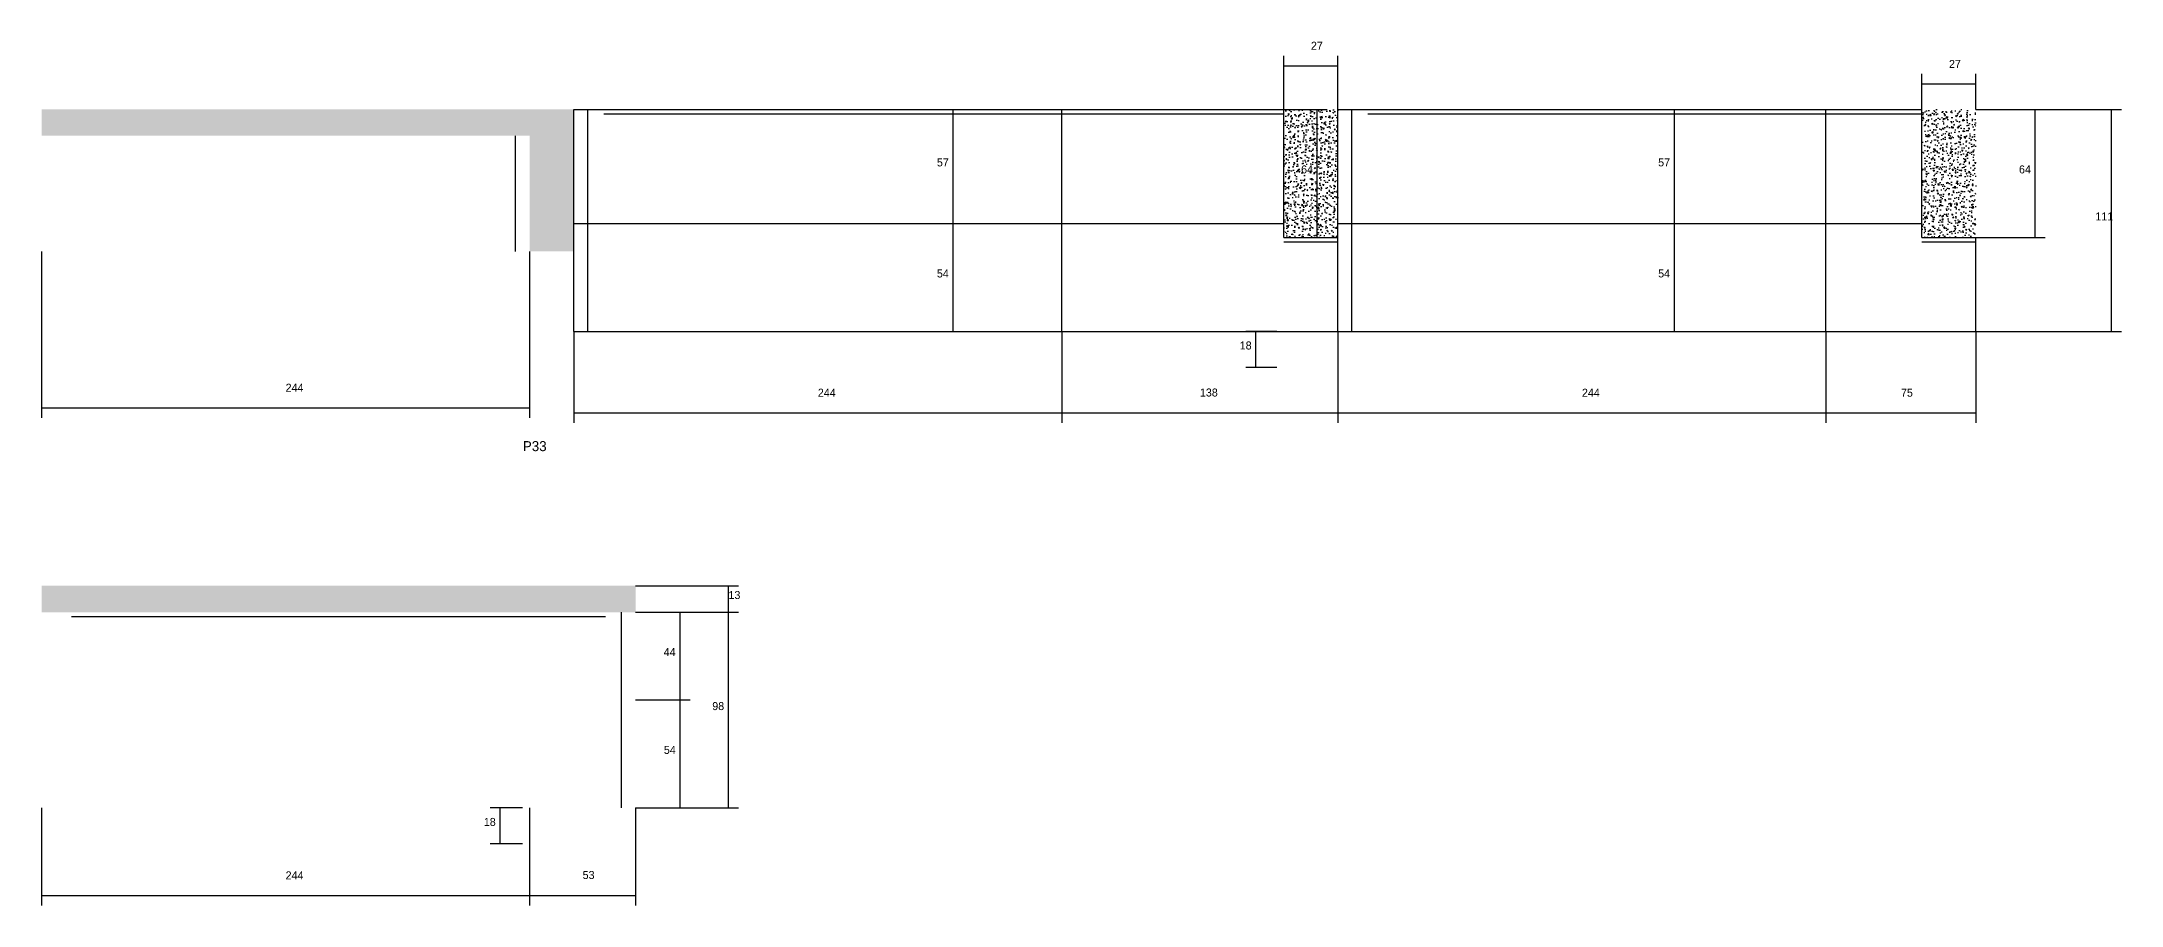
# Model space of a CAD drawing. Header units: metres. Extents: x -19688 to -17003, y 2004 to 2528.
# Drawn here: x -19688 to -18649, y 2096 to 2528 of the extents above; entities that cross this region are included whole.
import ezdxf

# ---------------------------------------------------------------- set-up
doc = ezdxf.new("R2010")
doc.units = ezdxf.units.M
for name, color, linetype in [('COTA', 241, 'Continuous'), ('NOMENCLATURA', 7, 'Continuous'), ('Painéis', 200, 'Continuous'), ('SARR_2.2x7', 40, 'Continuous')]:
    doc.layers.add(name, color=color, linetype=linetype)

msp = doc.modelspace()

# ---------------------------------------------------------------- hatches: boundary and pattern name
at = {"layer": 'COTA'}
h = msp.add_hatch(dxfattribs=at)
h.set_pattern_fill('AR-CONC', scale=0.03)
h.paths.add_polyline_path([(-19422.3, 2493.8), (-19688.4, 2493.8), (-19688.4, 2480.6), (-19444.4, 2480.6), (-19444.4, 2422.8), (-19422.3, 2422.8)])
h = msp.add_hatch(dxfattribs=at)
h.set_pattern_fill('AR-CONC', scale=0.03)
h.paths.add_polyline_path([(-19067.3, 2429.8), (-19040.3, 2429.8), (-19040.3, 2493.8), (-19067.3, 2493.8)])
h = msp.add_hatch(dxfattribs=at)
h.set_pattern_fill('AR-CONC', scale=0.03)
h.paths.add_polyline_path([(-19045.1, 2464.2), (-19065.7, 2464.2), (-19065.7, 2464.2), (-19065.7, 2486.6), (-19065.7, 2486.6), (-19045.1, 2486.6), (-19045.1, 2486.6), (-19045.1, 2464.2)])
h = msp.add_hatch(dxfattribs=at)
h.set_pattern_fill('AR-CONC', scale=0.03)
h.paths.add_polyline_path([(-18721.3, 2493.8), (-18748.3, 2493.8), (-18748.3, 2429.8), (-18721.3, 2429.8)])
h = msp.add_hatch(dxfattribs=at)
h.set_pattern_fill('AR-CONC', scale=0.03)
h.paths.add_polyline_path([(-19688.4, 2255.7), (-19688.4, 2242.5), (-19391.4, 2242.5), (-19391.4, 2255.7)])

# ---------------------------------------------------------------- linework, layer by layer
for p, q in [((-19067.3, 2493.8), (-19067.3, 2520.6)), ((-19040.3, 2493.8), (-19040.3, 2520.6)), ((-19067.3, 2515.6), (-19040.3, 2515.6)), ((-18748.3, 2493.8), (-18748.3, 2511.5)), ((-18748.3, 2506.5), (-18721.3, 2506.5)), ((-18721.3, 2493.8), (-18721.3, 2511.5)), ((-19247.7, 2493.8), (-19227.7, 2493.8)), ((-19232.7, 2436.8), (-19232.7, 2493.8)), ((-19067.3, 2493.8), (-19045.6, 2493.8)), ((-19050.6, 2429.8), (-19050.6, 2493.8)), ((-18894.3, 2493.8), (-18867.1, 2493.8)), ((-18872.1, 2436.8), (-18872.1, 2493.8)), ((-18721.3, 2493.8), (-18648.6, 2493.8)), ((-18721.3, 2493.8), (-18686.7, 2493.8)), ((-18691.7, 2429.8), (-18691.7, 2493.8)), ((-18653.6, 2382.8), (-18653.6, 2493.8)), ((-19244.8, 2436.8), (-19227.7, 2436.8)), ((-19244.8, 2436.8), (-19227.7, 2436.8)), ((-19232.7, 2382.8), (-19232.7, 2436.8)), ((-18894.3, 2436.8), (-18867.1, 2436.8)), ((-18887.1, 2436.8), (-18867.1, 2436.8)), ((-18872.1, 2382.8), (-18872.1, 2436.8)), ((-19688.4, 2422.8), (-19688.4, 2339.6)), ((-19444.4, 2422.8), (-19444.4, 2339.6)), ((-19067.3, 2429.8), (-19045.6, 2429.8)), ((-18721.3, 2429.8), (-18686.7, 2429.8)), ((-19422.3, 2382.8), (-19422.3, 2337.1)), ((-19244.8, 2382.8), (-19227.7, 2382.8)), ((-19178.3, 2382.8), (-19178.3, 2337.1)), ((-19178.3, 2382.8), (-19178.3, 2337.1)), ((-19070.8, 2382.8), (-19086.3, 2382.8)), ((-19081.3, 2364.8), (-19081.3, 2382.8)), ((-19040.3, 2382.8), (-19040.3, 2337.1)), ((-19040.3, 2382.8), (-19040.3, 2337.1)), ((-18894.3, 2382.8), (-18867.1, 2382.8)), ((-18796.3, 2382.8), (-18796.3, 2337.1)), ((-18796.3, 2382.8), (-18796.3, 2337.1)), ((-18721.3, 2382.8), (-18721.3, 2337.1)), ((-18721.3, 2382.8), (-18648.6, 2382.8)), ((-19070.8, 2364.8), (-19086.3, 2364.8)), ((-19688.4, 2344.6), (-19444.4, 2344.6)), ((-19422.3, 2342.1), (-19178.3, 2342.1)), ((-19178.3, 2342.1), (-19040.3, 2342.1)), ((-19040.3, 2342.1), (-18796.3, 2342.1)), ((-18796.3, 2342.1), (-18721.3, 2342.1)), ((-19391.4, 2255.7), (-19340, 2255.7)), ((-19345, 2242.5), (-19345, 2255.7)), ((-19391.4, 2242.5), (-19340, 2242.5)), ((-19391.4, 2242.5), (-19340, 2242.5)), ((-19391.4, 2242.5), (-19364.2, 2242.5)), ((-19369.2, 2198.7), (-19369.2, 2242.5)), ((-19345, 2144.7), (-19345, 2242.5)), ((-19391.4, 2198.7), (-19364.2, 2198.7)), ((-19391.4, 2198.7), (-19364.2, 2198.7)), ((-19369.2, 2144.7), (-19369.2, 2198.7)), ((-19688.4, 2144.7), (-19688.4, 2096)), ((-19447.9, 2144.7), (-19464.2, 2144.7)), ((-19459.2, 2126.7), (-19459.2, 2144.7)), ((-19444.4, 2144.7), (-19444.4, 2096)), ((-19444.4, 2144.7), (-19444.4, 2096)), ((-19391.4, 2144.7), (-19391.4, 2096)), ((-19391.4, 2144.7), (-19340, 2144.7)), ((-19391.4, 2144.7), (-19364.2, 2144.7)), ((-19447.9, 2126.7), (-19464.2, 2126.7)), ((-19688.4, 2101), (-19444.4, 2101)), ((-19444.4, 2101), (-19391.4, 2101))]:
    msp.add_line(p, q, dxfattribs=at)
at = {"layer": 'Painéis'}
for p, q in [((-19422.3, 2493.8), (-19067.3, 2493.8)), ((-19422.3, 2382.8), (-19422.3, 2493.8)), ((-19178.3, 2382.8), (-19178.3, 2493.8)), ((-19067.3, 2429.8), (-19067.3, 2493.8)), ((-19040.3, 2493.8), (-18748.3, 2493.8)), ((-19040.3, 2382.8), (-19040.3, 2493.8)), ((-18796.3, 2382.8), (-18796.3, 2493.8)), ((-18748.3, 2429.8), (-18748.3, 2493.8)), ((-19422.3, 2436.8), (-19067.3, 2436.8)), ((-19040.3, 2436.8), (-18748.3, 2436.8)), ((-19067.3, 2429.8), (-19040.3, 2429.8)), ((-18748.3, 2429.8), (-18721.3, 2429.8)), ((-18721.3, 2382.8), (-18721.3, 2429.8)), ((-19422.3, 2382.8), (-18721.3, 2382.8))]:
    msp.add_line(p, q, dxfattribs=at)
at = {"layer": 'SARR_2.2x7'}
for p, q in [((-19415.3, 2382.8), (-19415.3, 2493.8)), ((-19407.3, 2491.6), (-19178.3, 2491.6)), ((-19178.3, 2491.6), (-19067.3, 2491.6)), ((-19033.3, 2382.8), (-19033.3, 2493.8)), ((-19025.3, 2491.6), (-18796.3, 2491.6)), ((-18796.3, 2491.6), (-18748.3, 2491.6)), ((-19451.4, 2422.8), (-19451.4, 2480.6)), ((-19067.3, 2427.6), (-19040.3, 2427.6)), ((-18748.3, 2427.6), (-18721.3, 2427.6)), ((-19673.4, 2240.3), (-19444.4, 2240.3)), ((-19444.4, 2240.3), (-19406.4, 2240.3)), ((-19398.4, 2144.7), (-19398.4, 2242.5))]:
    msp.add_line(p, q, dxfattribs=at)

# ---------------------------------------------------------------- texts
at = {"layer": 'COTA'}
for s, p in [('27', (-19053.8, 2523.6)), ('27', (-18734.8, 2514.5)), ('57', (-19240.8, 2465.3)), ('64', (-19058.7, 2461.8)), ('57', (-18880.2, 2465.3)), ('64', (-18699.8, 2461.8)), ('111', (-18661.6, 2438.3)), ('54', (-19240.8, 2409.8)), ('54', (-18880.2, 2409.8)), ('18', (-19089.4, 2373.8)), ('244', (-19566.4, 2352.7)), ('244', (-19300.3, 2350.2)), ('138', (-19109.3, 2350.3)), ('244', (-18918.3, 2350.2)), ('75', (-18758.8, 2350.2)), ('13', (-19345, 2249.1)), ('44', (-19377.4, 2220.6)), ('98', (-19353.1, 2193.6)), ('54', (-19377.3, 2171.7)), ('18', (-19467.3, 2135.7)), ('244', (-19566.4, 2109)), ('53', (-19417.9, 2109.2))]:
    msp.add_text(s, height=4, dxfattribs=at).set_placement(p)
at = {"layer": 'NOMENCLATURA'}
msp.add_text('P33', height=5, dxfattribs=at).set_placement((-19447.8, 2323))

doc.saveas('drawing.dxf')
